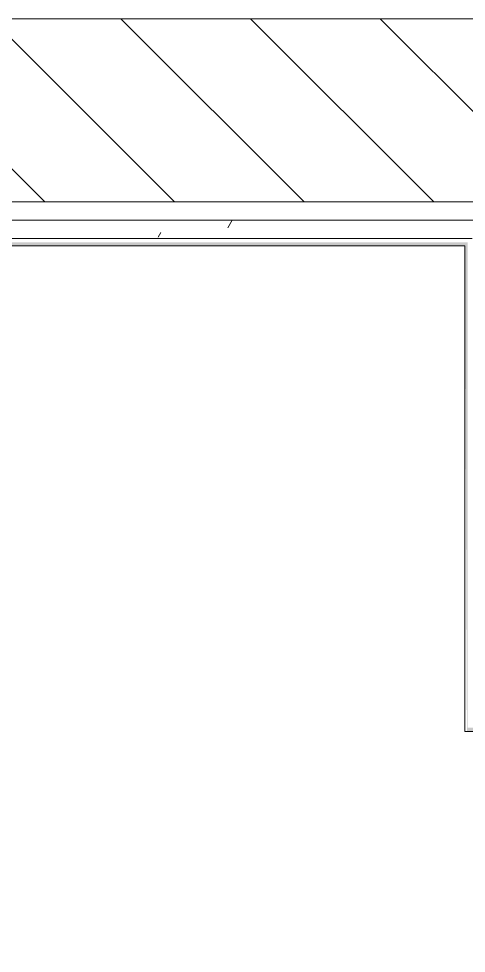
# Model space of a CAD drawing. Header units: millimetres. Extents: x -1178 to 415037, y -3506 to 42334.
# Drawn here: x 69521 to 70009, y 26080 to 27100 of the extents above; entities that cross this region are included whole.
import ezdxf

# ---------------------------------------------------------------- set-up
doc = ezdxf.new("R2010")
doc.units = ezdxf.units.MM
doc.layers.add('A-AREA-PATT-1', color=7, linetype='Continuous', lineweight=5, true_color=0xa5bae0, transparency=1)
doc.layers.add('A-WALL', color=7, linetype='Continuous', lineweight=5)
doc.layers.add('I-WALL', color=7, linetype='Continuous', lineweight=5)
doc.layers.add('A-WALL-1', color=9, linetype='Continuous', lineweight=5, true_color=0x808080)
doc.layers.add('A-WALL-FNSH-1', color=9, linetype='Continuous', lineweight=5, true_color=0x808080)

msp = doc.modelspace()

# ---------------------------------------------------------------- hatches: boundary and pattern name
at = {"layer": 'A-AREA-PATT-1'}
msp.add_hatch(color=256, dxfattribs=at).paths.add_polyline_path([(71184, 22824), (72666, 22824), (72667.6, 23224), (73916, 23224), (73916, 26576), (73516, 26576), (73516, 26856), (70834, 26856), (70832.4, 26326), (70010.6, 26326.3), (70010.6, 26856), (68434, 26856), (68434, 22824), (69110, 22824), (69110, 22828), (68438, 22828), (68438, 26852), (70007.6, 26852), (70009.8, 26322), (70838, 26322), (70838, 26852), (73512, 26852), (73512, 26572), (73912, 26572), (73912, 23228), (72662, 23228), (72662, 22828), (71188, 22828), (71188, 23228), (70282, 23228), (70282, 22828), (70210, 22828), (70210, 22824), (70286, 22824), (70286, 23224), (71184, 23224), (71184, 22828)])
at = {"layer": 'A-WALL'}
h = msp.add_hatch(dxfattribs=at)
h.set_pattern_fill('FP_2', color=256, style=0, pattern_type=2)
h.set_pattern_definition([(135, (0, 0), (-70.71068, -70.71068), [])])
h.paths.add_polyline_path([(42760, 26900), (44560, 26900), (44560, 27100), (42760, 27100), (42760, 27022.3)])
h.paths.add_polyline_path([(56860, 26900), (57705, 26900), (57705, 27100), (56860, 27100), (56860, 27022.3)])
h.paths.add_polyline_path([(80650, 26900), (80650, 27100), (80350, 27100), (80350, 26900)])
h.paths.add_polyline_path([(54160, 26900), (54160, 27100), (53860, 27100), (53860, 26900)])
h.paths.add_polyline_path([(76750, 26900), (76750, 27100), (76350, 27100), (76350, 26900), (76526.3, 26900)])
h.paths.add_polyline_path([(60005, 26900), (60160, 26900), (60160, 27100), (60005, 27100), (60005, 26936.5)])
h.paths.add_polyline_path([(60760, 26900), (61060, 26900), (61060, 27100), (60760, 27100), (60760, 26953.9)])
h.paths.add_polyline_path([(74250, 26900), (74250, 27100), (74040, 27100), (74040, 26900)])
h.paths.add_polyline_path([(47660, 26900), (48160, 26900), (48159.2, 27100), (47660, 27100), (47660, 27022.3)])
h.paths.add_polyline_path([(51400, 26900), (51760, 26900), (51760, 27100), (50860, 27100), (50860, 26900), (51341.8, 26900)])
h.paths.add_polyline_path([(73540, 26900), (73540, 27100), (72910, 27100), (72910, 26900), (73431.7, 26900)])
h.paths.add_polyline_path([(66784, 26900), (67060, 26900), (67060, 27100), (66760, 27100), (66760, 26900)])
h.paths.add_polyline_path([(70310, 26900), (70310, 27100), (68210, 27100), (68206, 26900), (69821.4, 26900)])
at = {"layer": 'I-WALL'}
h = msp.add_hatch(dxfattribs=at)
h.set_pattern_fill('FP_191', color=256, style=0, pattern_type=2)
h.set_pattern_definition([(0, (0, 0), (243.84, 60.96), [20.117, -162.763, 20.117, -162.763, -975.36]), (0, (0, 0), (243.84, 60.96), [-365.76, 20.117, -345.643, 20.117, -162.763, -426.72]), (0, (0, 0), (243.84, 60.96), [-914.4, 20.117, -101.803, 20.117, -284.683]), (120, (91.44, 30.48), (-174.71291, 180.691634), [20.117, -162.763, 20.117, -162.763, -975.36]), (120, (91.44, 30.48), (-174.71291, 180.691634), [-365.76, 20.117, -345.643, 20.117, -162.763, -426.72]), (120, (91.44, 30.48), (-174.71291, 180.691634), [-914.4, 20.117, -101.803, 20.117, -284.683]), (240, (121.92, 152.4), (-69.12709, -241.651634), [20.117, -162.763, 20.117, -162.763, -975.36]), (240, (121.92, 152.4), (-69.12709, -241.651634), [-365.76, 20.117, -345.643, 20.117, -162.763, -426.72]), (240, (121.92, 152.4), (-69.12709, -241.651634), [-914.4, 20.117, -101.803, 20.117, -284.683])])
h.paths.add_polyline_path([(68450.9, 26860), (70010.6, 26862.1), (70035.6, 26880), (68430, 26880), (68430, 26860)])

# ---------------------------------------------------------------- linework, layer by layer
at = {"layer": 'A-WALL'}
for p, q in [((70310, 27100), (68206, 27100)), ((68210, 27100), (70810, 27100)), ((70015.6, 26860), (68430, 26860))]:
    msp.add_line(p, q, dxfattribs=at)
at = {"layer": 'A-WALL-1'}
for p, q in [((68206, 26900), (70310, 26900)), ((70035.6, 26880), (68410, 26880))]:
    msp.add_line(p, q, dxfattribs=at)
at = {"layer": 'A-WALL-FNSH-1'}
for p, q in [((68438, 26852), (70007.6, 26852)), ((70007.6, 26852), (70007.6, 26322)), ((70007.6, 26322), (70838, 26322))]:
    msp.add_line(p, q, dxfattribs=at)

doc.saveas('drawing.dxf')
